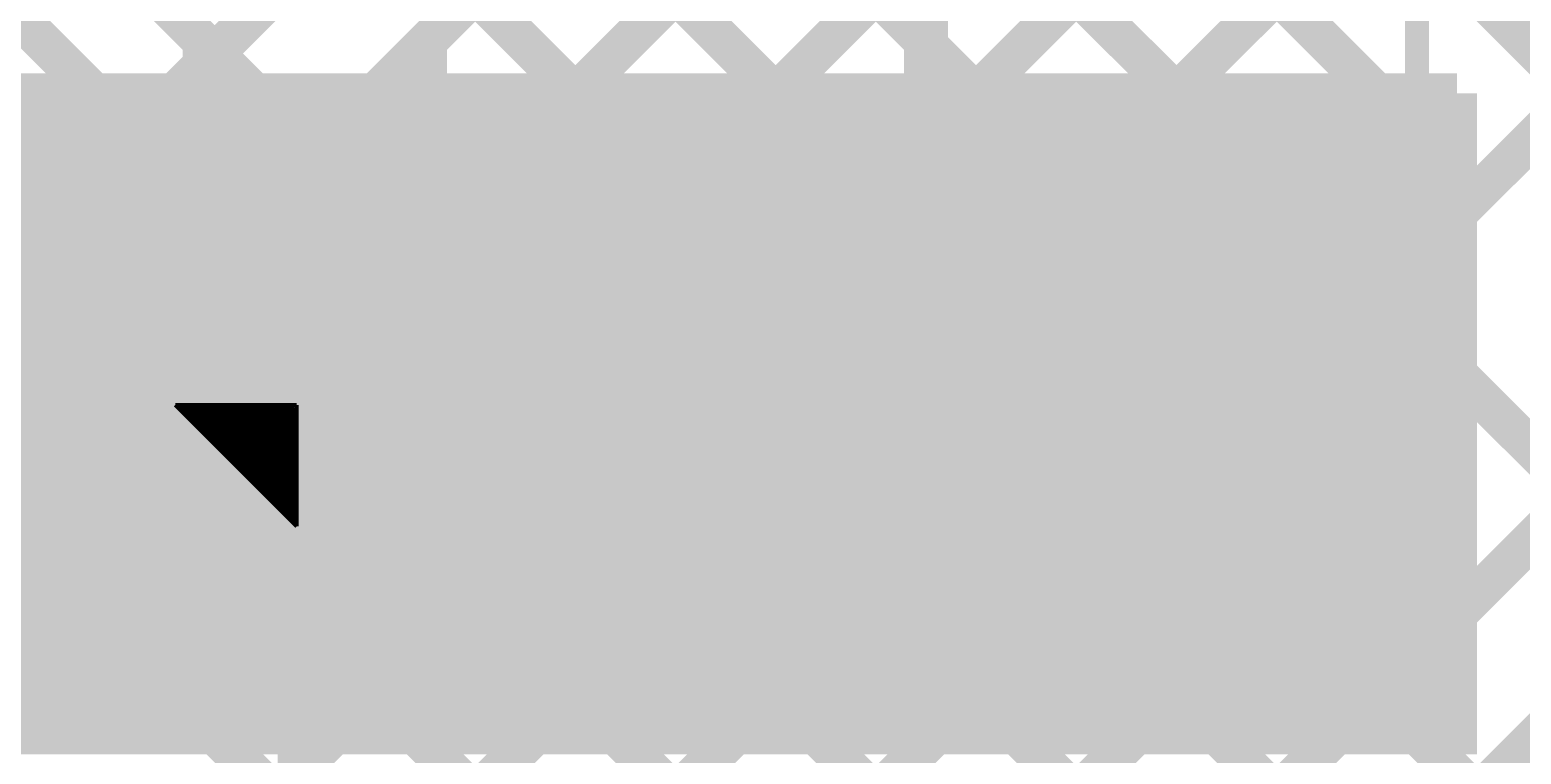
# Model space of a CAD drawing. Extents: x -5 to 112, y -62 to 71.
# Drawn here: x 7.97 to 17.42, y 25.02 to 29.61 of the extents above; entities that cross this region are included whole.
import ezdxf

# ---------------------------------------------------------------- set-up
doc = ezdxf.new("R2010")
doc.units = 0
doc.header["$MEASUREMENT"] = 0
doc.layers.get('0').update_dxf_attribs({"linetype": 'CONTINUOUS'})
for name, color, linetype in [('25-336-0_BOT', 7, 'CONTINUOUS'), ('25-336-0_DRD', 7, 'CONTINUOUS'), ('25-336-0_DRL', 2, 'CONTINUOUS'), ('25-336-0_IN1', 4, 'CONTINUOUS'), ('25-336-0_IN2', 3, 'CONTINUOUS'), ('25-336-0_SMB', 5, 'CONTINUOUS'), ('25-336-0_SMT', 10, 'CONTINUOUS'), ('25-336-0_SPT', 14, 'CONTINUOUS'), ('25-336-0_SST', 9, 'CONTINUOUS'), ('25-336-0_TOP', 12, 'CONTINUOUS'), ('THRUHOLE_TAP', 8, 'CONTINUOUS')]:
    doc.layers.add(name, color=color, linetype=linetype)

# ---------------------------------------------------------------- blocks, each defined once
blk = doc.blocks.new('ROUND_58')
at = {"const_width": 0.35052}
blk.add_lwpolyline([(-0.17526, 0, 1), (0.17526, 0, 1)], format="xyb", close=True, dxfattribs=at)
blk = doc.blocks.new('ROUND_79')
at = {"const_width": 0.10033}
blk.add_lwpolyline([(-0.050164, 0, 1), (0.050164, 0, 1)], format="xyb", close=True, dxfattribs=at)
blk = doc.blocks.new('RECTANGLE_13')
blk.add_solid([(0.9017, 0.508), (0.9017, -0.508), (-0.9017, 0.508), (-0.9017, -0.508)])
blk = doc.blocks.new('RECTANGLE_42')
blk.add_solid([(1.30048, 0.6477), (1.30048, -0.6477), (-1.30048, 0.6477), (-1.30048, -0.6477)])
blk = doc.blocks.new('RECTANGLE_69')
blk.add_solid([(0.42418, 0.65024), (0.42418, -0.65024), (-0.42418, 0.65024), (-0.42418, -0.65024)])
blk = doc.blocks.new('RECTANGLE_72')
blk.add_solid([(0.29972, 0.52451), (0.29972, -0.52451), (-0.29972, 0.52451), (-0.29972, -0.52451)])
blk = doc.blocks.new('RECTANGLE_40')
blk.add_solid([(0.34925, 0.57531), (0.34925, -0.57531), (-0.34925, 0.57531), (-0.34925, -0.57531)])
blk = doc.blocks.new('ROUND_73')
at = {"const_width": 0.10033}
blk.add_lwpolyline([(-0.050164, 0, 1), (0.050164, 0, 1)], format="xyb", close=True, dxfattribs=at)

msp = doc.modelspace()

# ---------------------------------------------------------------- linework, layer by layer
at = {"layer": '25-336-0_BOT', "const_width": 0.254}
for points in [[(17.018, 28.956), (5.842, 28.956), (5.842, 25.146)], [(7.8994, 28.956), (7.8994, 25.146)], [(8.128, 28.956), (8.128, 25.146)], [(8.3566, 28.956), (8.3566, 25.146)], [(8.5852, 28.956), (8.5852, 25.146)], [(8.8138, 28.956), (8.8138, 25.146)], [(9.0424, 28.956), (9.0424, 25.146)], [(9.271, 28.956), (9.271, 25.146)], [(9.4996, 28.956), (9.4996, 25.146)], [(9.7282, 28.956), (9.7282, 25.146)], [(9.9568, 28.956), (9.9568, 25.146)], [(10.1854, 28.956), (10.1854, 25.146)], [(10.414, 28.956), (10.414, 25.146)], [(10.6426, 28.956), (10.6426, 25.146)], [(10.8712, 28.956), (10.8712, 25.146)], [(11.0998, 28.956), (11.0998, 25.146)], [(11.3284, 28.956), (11.3284, 25.146)], [(11.557, 28.956), (11.557, 25.146)], [(11.7856, 28.956), (11.7856, 25.146)], [(12.0142, 28.956), (12.0142, 25.146)], [(12.2428, 28.956), (12.2428, 25.146)], [(12.4714, 28.956), (12.4714, 25.146)], [(12.7, 28.956), (12.7, 25.146)], [(12.9286, 28.956), (12.9286, 25.146)], [(13.1572, 28.956), (13.1572, 25.146)], [(13.3858, 28.956), (13.3858, 25.146)], [(13.6144, 28.956), (13.6144, 25.146)], [(13.843, 28.956), (13.843, 25.146)], [(14.0716, 28.956), (14.0716, 25.146)], [(14.3002, 28.956), (14.3002, 25.146)], [(14.5288, 28.956), (14.5288, 25.146)], [(14.7574, 28.956), (14.7574, 25.146)], [(14.986, 28.956), (14.986, 25.146)], [(15.2146, 28.956), (15.2146, 25.146)], [(15.4432, 28.956), (15.4432, 25.146)], [(15.6718, 28.956), (15.6718, 25.146)], [(15.9004, 28.956), (15.9004, 25.146)], [(16.129, 28.956), (16.129, 25.146)], [(16.3576, 28.956), (16.3576, 25.146)], [(16.5862, 28.956), (16.5862, 25.146)], [(16.8148, 28.956), (16.8148, 25.146)], [(17.018, 28.956), (17.018, 25.146)], [(17.018, 28.8036), (5.842, 28.8036)], [(17.018, 28.575), (5.842, 28.575)], [(17.018, 28.3464), (5.842, 28.3464)], [(17.018, 28.1178), (5.842, 28.1178)], [(17.018, 27.8892), (5.842, 27.8892)], [(17.018, 27.6606), (5.842, 27.6606)], [(17.018, 27.432), (5.842, 27.432)], [(17.018, 27.2034), (5.842, 27.2034)], [(17.018, 26.9748), (5.842, 26.9748)], [(17.018, 26.7462), (5.842, 26.7462)], [(17.018, 26.5176), (5.842, 26.5176)], [(17.018, 26.289), (5.842, 26.289)], [(17.018, 26.0604), (5.842, 26.0604)], [(17.018, 25.8318), (5.842, 25.8318)], [(17.018, 25.6032), (5.842, 25.6032)], [(17.018, 25.3746), (5.842, 25.3746)], [(17.018, 25.146), (5.842, 25.146)]]:
    msp.add_lwpolyline(points, dxfattribs=at)
at = {"layer": '25-336-0_DRD', "const_width": 0.254}
for points in [[(11.43, 31.75), (8.89, 29.21)], [(11.43, 29.21), (8.89, 31.75)], [(12.7, 31.75), (10.16, 29.21)], [(12.7, 29.21), (10.16, 31.75)], [(13.97, 31.75), (11.43, 29.21)], [(13.97, 29.21), (11.43, 31.75)], [(15.24, 31.75), (12.7, 29.21)], [(15.24, 29.21), (12.7, 31.75)], [(16.51, 31.75), (13.97, 29.21)], [(16.51, 29.21), (13.97, 31.75)], [(17.78, 31.75), (15.24, 29.21)], [(17.78, 29.21), (15.24, 31.75)], [(8.89, 28.702), (6.35, 31.242)], [(12.7, 29.21), (10.16, 26.67)], [(12.7, 26.67), (10.16, 29.21)], [(13.97, 29.21), (11.43, 26.67)], [(13.97, 26.67), (11.43, 29.21)], [(15.24, 29.21), (12.7, 26.67)], [(15.24, 26.67), (12.7, 29.21)], [(16.51, 29.21), (13.97, 26.67)], [(16.51, 26.67), (13.97, 29.21)], [(17.78, 29.21), (15.24, 26.67)], [(17.78, 26.67), (15.24, 29.21)], [(11.43, 26.67), (8.89, 24.13)], [(11.43, 24.13), (8.89, 26.67)], [(12.7, 26.67), (10.16, 24.13)], [(12.7, 24.13), (10.16, 26.67)], [(13.97, 26.67), (11.43, 24.13)], [(13.97, 24.13), (11.43, 26.67)], [(15.24, 26.67), (12.7, 24.13)], [(15.24, 24.13), (12.7, 26.67)], [(16.51, 26.67), (13.97, 24.13)], [(16.51, 24.13), (13.97, 26.67)], [(17.78, 26.67), (15.24, 24.13)], [(17.78, 24.13), (15.24, 26.67)], [(11.43, 25.4), (8.89, 22.86)], [(11.43, 22.86), (8.89, 25.4)], [(12.7, 25.4), (10.16, 22.86)], [(12.7, 22.86), (10.16, 25.4)], [(13.97, 25.4), (11.43, 22.86)], [(13.97, 22.86), (11.43, 25.4)], [(15.24, 25.4), (12.7, 22.86)], [(15.24, 22.86), (12.7, 25.4)], [(16.51, 25.4), (13.97, 22.86)], [(16.51, 22.86), (13.97, 25.4)], [(17.78, 25.4), (15.24, 22.86)], [(17.78, 22.86), (15.24, 25.4)]]:
    msp.add_lwpolyline(points, dxfattribs=at)
at = {"layer": '25-336-0_IN1', "const_width": 0.254}
for points in [[(17.018, 29.21), (5.842, 29.21)], [(17.018, 29.21), (17.018, 25.146), (5.842, 25.146)], [(7.8994, 29.21), (7.8994, 25.146)], [(8.128, 29.21), (8.128, 25.146)], [(8.3566, 29.21), (8.3566, 25.146)], [(8.5852, 29.21), (8.5852, 25.146)], [(8.8138, 29.21), (8.8138, 25.146)], [(9.0424, 29.21), (9.0424, 25.146)], [(9.271, 29.21), (9.271, 25.146)], [(9.4996, 29.21), (9.4996, 25.146)], [(9.7282, 29.21), (9.7282, 25.146)], [(9.9568, 29.21), (9.9568, 25.146)], [(10.1854, 29.21), (10.1854, 25.146)], [(10.414, 29.21), (10.414, 25.146)], [(10.6426, 29.21), (10.6426, 25.146)], [(10.8712, 29.21), (10.8712, 25.146)], [(11.0998, 29.21), (11.0998, 25.146)], [(11.3284, 29.21), (11.3284, 25.146)], [(11.557, 29.21), (11.557, 25.146)], [(11.7856, 29.21), (11.7856, 25.146)], [(12.0142, 29.21), (12.0142, 25.146)], [(12.2428, 29.21), (12.2428, 25.146)], [(12.4714, 29.21), (12.4714, 25.146)], [(12.7, 29.21), (12.7, 25.146)], [(12.9286, 29.21), (12.9286, 25.146)], [(13.1572, 29.21), (13.1572, 25.146)], [(13.3858, 29.21), (13.3858, 25.146)], [(13.6144, 29.21), (13.6144, 25.146)], [(13.843, 29.21), (13.843, 25.146)], [(14.0716, 29.21), (14.0716, 25.146)], [(14.3002, 29.21), (14.3002, 25.146)], [(14.5288, 29.21), (14.5288, 25.146)], [(14.7574, 29.21), (14.7574, 25.146)], [(14.986, 29.21), (14.986, 25.146)], [(15.2146, 29.21), (15.2146, 25.146)], [(15.4432, 29.21), (15.4432, 25.146)], [(15.6718, 29.21), (15.6718, 25.146)], [(15.9004, 29.21), (15.9004, 25.146)], [(16.129, 29.21), (16.129, 25.146)], [(16.3576, 29.21), (16.3576, 25.146)], [(16.5862, 29.21), (16.5862, 25.146)], [(16.8148, 29.21), (16.8148, 25.146)], [(17.018, 29.0322), (5.842, 29.0322)], [(17.018, 28.8036), (5.842, 28.8036)], [(17.018, 28.575), (5.842, 28.575)], [(17.018, 28.3464), (5.842, 28.3464)], [(17.018, 28.1178), (5.842, 28.1178)], [(17.018, 27.8892), (5.842, 27.8892)], [(17.018, 27.6606), (5.842, 27.6606)], [(17.018, 27.432), (5.842, 27.432)], [(17.018, 27.2034), (5.842, 27.2034)], [(17.018, 26.9748), (5.842, 26.9748)], [(17.018, 26.7462), (5.842, 26.7462)], [(17.018, 26.5176), (5.842, 26.5176)], [(17.018, 26.289), (5.842, 26.289)], [(17.018, 26.0604), (5.842, 26.0604)], [(17.018, 25.8318), (5.842, 25.8318)], [(17.018, 25.6032), (5.842, 25.6032)], [(17.018, 25.3746), (5.842, 25.3746)]]:
    msp.add_lwpolyline(points, dxfattribs=at)
at = {"layer": '25-336-0_IN2', "const_width": 0.254}
for points in [[(17.018, 28.956), (5.842, 28.956)], [(17.018, 28.956), (17.018, 25.146), (5.842, 25.146)], [(7.8994, 28.956), (7.8994, 25.146)], [(8.128, 28.956), (8.128, 25.146)], [(8.3566, 28.956), (8.3566, 25.146)], [(8.5852, 28.956), (8.5852, 25.146)], [(8.8138, 28.956), (8.8138, 25.146)], [(9.0424, 28.956), (9.0424, 25.146)], [(9.271, 28.956), (9.271, 25.146)], [(9.4996, 28.956), (9.4996, 25.146)], [(9.7282, 28.956), (9.7282, 25.146)], [(9.9568, 28.956), (9.9568, 25.146)], [(10.1854, 28.956), (10.1854, 25.146)], [(10.414, 28.956), (10.414, 25.146)], [(10.6426, 28.956), (10.6426, 25.146)], [(10.8712, 28.956), (10.8712, 25.146)], [(11.0998, 28.956), (11.0998, 25.146)], [(11.3284, 28.956), (11.3284, 25.146)], [(11.557, 28.956), (11.557, 25.146)], [(11.7856, 28.956), (11.7856, 25.146)], [(12.0142, 28.956), (12.0142, 25.146)], [(12.2428, 28.956), (12.2428, 25.146)], [(12.4714, 28.956), (12.4714, 25.146)], [(12.7, 28.956), (12.7, 25.146)], [(12.9286, 28.956), (12.9286, 25.146)], [(13.1572, 28.956), (13.1572, 25.146)], [(13.3858, 28.956), (13.3858, 25.146)], [(13.6144, 28.956), (13.6144, 25.146)], [(13.843, 28.956), (13.843, 25.146)], [(14.0716, 28.956), (14.0716, 25.146)], [(14.3002, 28.956), (14.3002, 25.146)], [(14.5288, 28.956), (14.5288, 25.146)], [(14.7574, 28.956), (14.7574, 25.146)], [(14.986, 28.956), (14.986, 25.146)], [(15.2146, 28.956), (15.2146, 25.146)], [(15.4432, 28.956), (15.4432, 25.146)], [(15.6718, 28.956), (15.6718, 25.146)], [(15.9004, 28.956), (15.9004, 25.146)], [(16.129, 28.956), (16.129, 25.146)], [(16.3576, 28.956), (16.3576, 25.146)], [(16.5862, 28.956), (16.5862, 25.146)], [(16.8148, 28.956), (16.8148, 25.146)], [(17.018, 28.8036), (5.842, 28.8036)], [(17.018, 28.575), (5.842, 28.575)], [(17.018, 28.3464), (5.842, 28.3464)], [(17.018, 28.1178), (5.842, 28.1178)], [(17.018, 27.8892), (5.842, 27.8892)], [(17.018, 27.6606), (5.842, 27.6606)], [(17.018, 27.432), (5.842, 27.432)], [(17.018, 27.2034), (5.842, 27.2034)], [(17.018, 26.9748), (5.842, 26.9748)], [(17.018, 26.7462), (5.842, 26.7462)], [(17.018, 26.5176), (5.842, 26.5176)], [(17.018, 26.289), (5.842, 26.289)], [(17.018, 26.0604), (5.842, 26.0604)], [(17.018, 25.8318), (5.842, 25.8318)], [(17.018, 25.6032), (5.842, 25.6032)], [(17.018, 25.3746), (5.842, 25.3746)]]:
    msp.add_lwpolyline(points, dxfattribs=at)
at = {"layer": '25-336-0_SMB', "const_width": 0.254}
for points in [[(16.764, 28.575), (6.223, 28.575)], [(16.764, 28.575), (16.764, 25.4), (6.223, 25.4)], [(7.9248, 28.575), (7.9248, 25.4)], [(8.1534, 28.575), (8.1534, 25.4)], [(8.382, 28.575), (8.382, 25.4)], [(8.6106, 28.575), (8.6106, 25.4)], [(8.8392, 28.575), (8.8392, 25.4)], [(9.0678, 28.575), (9.0678, 25.4)], [(9.2964, 28.575), (9.2964, 25.4)], [(9.525, 28.575), (9.525, 25.4)], [(9.7536, 28.575), (9.7536, 25.4)], [(9.9822, 28.575), (9.9822, 25.4)], [(10.2108, 28.575), (10.2108, 25.4)], [(10.4394, 28.575), (10.4394, 25.4)], [(10.668, 28.575), (10.668, 25.4)], [(10.8966, 28.575), (10.8966, 25.4)], [(11.1252, 28.575), (11.1252, 25.4)], [(11.3538, 28.575), (11.3538, 25.4)], [(11.5824, 28.575), (11.5824, 25.4)], [(11.811, 28.575), (11.811, 25.4)], [(12.0396, 28.575), (12.0396, 25.4)], [(12.2682, 28.575), (12.2682, 25.4)], [(12.4968, 28.575), (12.4968, 25.4)], [(12.7254, 28.575), (12.7254, 25.4)], [(12.954, 28.575), (12.954, 25.4)], [(13.1826, 28.575), (13.1826, 25.4)], [(13.4112, 28.575), (13.4112, 25.4)], [(13.6398, 28.575), (13.6398, 25.4)], [(13.8684, 28.575), (13.8684, 25.4)], [(14.097, 28.575), (14.097, 25.4)], [(14.3256, 28.575), (14.3256, 25.4)], [(14.5542, 28.575), (14.5542, 25.4)], [(14.7828, 28.575), (14.7828, 25.4)], [(15.0114, 28.575), (15.0114, 25.4)], [(15.24, 28.575), (15.24, 25.4)], [(15.4686, 28.575), (15.4686, 25.4)], [(15.6972, 28.575), (15.6972, 25.4)], [(15.9258, 28.575), (15.9258, 25.4)], [(16.1544, 28.575), (16.1544, 25.4)], [(16.383, 28.575), (16.383, 25.4)], [(16.6116, 28.575), (16.6116, 25.4)], [(16.764, 28.4734), (6.223, 28.4734)], [(16.764, 28.2448), (6.223, 28.2448)], [(16.764, 28.0162), (6.223, 28.0162)], [(16.764, 27.7876), (6.223, 27.7876)], [(16.764, 27.559), (6.223, 27.559)], [(16.764, 27.3304), (6.223, 27.3304)], [(16.764, 27.1018), (6.223, 27.1018)], [(16.764, 26.8732), (6.223, 26.8732)], [(16.764, 26.6446), (6.223, 26.6446)], [(16.764, 26.416), (6.223, 26.416)], [(16.764, 26.1874), (6.223, 26.1874)], [(16.764, 25.9588), (6.223, 25.9588)], [(16.764, 25.7302), (6.223, 25.7302)], [(16.764, 25.5016), (6.223, 25.5016)]]:
    msp.add_lwpolyline(points, dxfattribs=at)
at = {"layer": '25-336-0_SST'}
for points, const_width in [([(6.223, 33.147), (9.017, 33.147), (9.017, 27.813), (6.223, 27.813), (6.223, 33.147)], 0.1524), ([(13.589, 32.9057), (10.541, 32.9057), (10.541, 25.4127), (13.589, 25.4127), (13.589, 32.9057)], 0.1524), ([(16.764, 32.9057), (13.716, 32.9057), (13.716, 25.4127), (16.764, 25.4127), (16.764, 32.9057)], 0.1524), ([(9.75106, 28.76296), (9.75106, 28.40736), (9.9187, 28.28798), (10.08888, 28.28798), (10.25906, 28.40736), (10.25906, 28.76296), (9.24306, 28.76296)], 0.1524), ([(9.75106, 28.46578), (9.24306, 28.28798)], 0.1524), ([(9.24306, 27.80538), (10.25906, 27.44978), (10.25906, 27.92476)], 0.1524), ([(9.64438, 27.15514), (9.64438, 19.69516), (4.33578, 19.69516), (4.33578, 27.15514), (9.64438, 27.15514)], 0.20066), ([(8.89508, 27.23388), (9.6647, 26.46426)], 0.0254), ([(9.6647, 27.23388), (8.89508, 27.23388)], 0.0254), ([(8.9281, 27.23388), (8.9281, 27.20086)], 0.0254), ([(8.95096, 27.23388), (8.95096, 27.178)], 0.0254), ([(8.97382, 27.23388), (8.97382, 27.15514)], 0.0254), ([(8.99668, 27.23388), (8.99668, 27.13228)], 0.0254), ([(9.01954, 27.23388), (9.01954, 27.10942)], 0.0254), ([(9.0424, 27.23388), (9.0424, 27.08656)], 0.0254), ([(9.06526, 27.23388), (9.06526, 27.0637)], 0.0254), ([(9.08812, 27.23388), (9.08812, 27.04084)], 0.0254), ([(9.11098, 27.23388), (9.11098, 27.01798)], 0.0254), ([(9.13384, 27.23388), (9.13384, 26.99512)], 0.0254), ([(9.1567, 27.23388), (9.1567, 26.97226)], 0.0254), ([(9.17956, 27.23388), (9.17956, 26.9494)], 0.0254), ([(9.20242, 27.23388), (9.20242, 26.92654)], 0.0254), ([(9.22528, 27.23388), (9.22528, 26.90368)], 0.0254), ([(9.24814, 27.23388), (9.24814, 26.88082)], 0.0254), ([(9.271, 27.23388), (9.271, 26.85796)], 0.0254), ([(9.29386, 27.23388), (9.29386, 26.8351)], 0.0254), ([(9.31672, 27.23388), (9.31672, 26.81224)], 0.0254), ([(9.33958, 27.23388), (9.33958, 26.78938)], 0.0254), ([(9.36244, 27.23388), (9.36244, 26.76652)], 0.0254), ([(9.3853, 27.23388), (9.3853, 26.74366)], 0.0254), ([(9.40816, 27.23388), (9.40816, 26.7208)], 0.0254), ([(9.43102, 27.23388), (9.43102, 26.69794)], 0.0254), ([(9.45388, 27.23388), (9.45388, 26.67508)], 0.0254), ([(9.47674, 27.23388), (9.47674, 26.65222)], 0.0254), ([(9.4996, 27.23388), (9.4996, 26.62936)], 0.0254), ([(9.52246, 27.23388), (9.52246, 26.6065)], 0.0254), ([(9.54532, 27.23388), (9.54532, 26.58364)], 0.0254), ([(9.56818, 27.23388), (9.56818, 26.56078)], 0.0254), ([(9.59104, 27.23388), (9.59104, 26.53792)], 0.0254), ([(9.6139, 27.23388), (9.6139, 26.51506)], 0.0254), ([(9.63676, 27.23388), (9.63676, 26.4922)], 0.0254), ([(9.6647, 27.23388), (9.6647, 26.46426)], 0.0254), ([(9.6647, 27.20594), (8.92302, 27.20594)], 0.0254), ([(9.6647, 27.18308), (8.94588, 27.18308)], 0.0254), ([(9.6647, 27.16022), (8.96874, 27.16022)], 0.0254), ([(9.6647, 27.13736), (8.9916, 27.13736)], 0.0254), ([(9.6647, 27.1145), (9.01446, 27.1145)], 0.0254), ([(9.6647, 27.09164), (9.03732, 27.09164)], 0.0254), ([(9.6647, 27.06878), (9.06018, 27.06878)], 0.0254), ([(9.6647, 27.04592), (9.08304, 27.04592)], 0.0254), ([(9.6647, 27.02306), (9.1059, 27.02306)], 0.0254), ([(9.6647, 27.0002), (9.12876, 27.0002)], 0.0254), ([(9.6647, 26.97734), (9.15162, 26.97734)], 0.0254), ([(9.6647, 26.95448), (9.17448, 26.95448)], 0.0254), ([(9.6647, 26.93162), (9.19734, 26.93162)], 0.0254), ([(9.6647, 26.90876), (9.2202, 26.90876)], 0.0254), ([(9.6647, 26.8859), (9.24306, 26.8859)], 0.0254), ([(9.6647, 26.86304), (9.26592, 26.86304)], 0.0254), ([(9.6647, 26.84018), (9.28878, 26.84018)], 0.0254), ([(9.6647, 26.81732), (9.31164, 26.81732)], 0.0254), ([(9.6647, 26.79446), (9.3345, 26.79446)], 0.0254), ([(9.6647, 26.7716), (9.35736, 26.7716)], 0.0254), ([(9.6647, 26.74874), (9.38022, 26.74874)], 0.0254), ([(9.6647, 26.72588), (9.40308, 26.72588)], 0.0254), ([(9.6647, 26.70302), (9.42594, 26.70302)], 0.0254), ([(9.6647, 26.68016), (9.4488, 26.68016)], 0.0254), ([(9.6647, 26.6573), (9.47166, 26.6573)], 0.0254), ([(9.6647, 26.63444), (9.49452, 26.63444)], 0.0254), ([(9.6647, 26.61158), (9.51738, 26.61158)], 0.0254), ([(9.6647, 26.58872), (9.54024, 26.58872)], 0.0254), ([(9.6647, 26.56586), (9.5631, 26.56586)], 0.0254), ([(9.6647, 26.543), (9.58596, 26.543)], 0.0254), ([(9.6647, 26.52014), (9.60882, 26.52014)], 0.0254), ([(9.6647, 26.49728), (9.63168, 26.49728)], 0.0254)]:
    msp.add_lwpolyline(points, dxfattribs=dict(at, const_width=const_width))
at = {"layer": '25-336-0_TOP', "const_width": 0.254}
for points in [[(4.00558, 34.5694), (4.00558, 34.35858), (3.175, 33.528), (3.175, 31.369), (3.429, 31.115), (7.493, 31.115), (10.287, 28.321), (11.557, 28.321), (12.065, 27.813), (12.065, 26.71064)], [(16.891, 28.956), (16.891, 25.146), (5.842, 25.146)], [(10.414, 28.956), (10.414, 27.686)], [(16.891, 28.956), (10.414, 28.956)], [(10.6426, 28.956), (10.6426, 25.146)], [(10.8712, 28.956), (10.8712, 25.146)], [(11.0998, 28.956), (11.0998, 25.146)], [(11.3284, 28.956), (11.3284, 25.146)], [(11.557, 28.956), (11.557, 25.146)], [(11.7856, 28.956), (11.7856, 25.146)], [(12.0142, 28.956), (12.0142, 25.146)], [(12.2428, 28.956), (12.2428, 25.146)], [(12.4714, 28.956), (12.4714, 25.146)], [(12.7, 28.956), (12.7, 25.146)], [(12.9286, 28.956), (12.9286, 25.146)], [(13.1572, 28.956), (13.1572, 25.146)], [(13.3858, 28.956), (13.3858, 25.146)], [(13.6144, 28.956), (13.6144, 25.146)], [(13.843, 28.956), (13.843, 25.146)], [(14.0716, 28.956), (14.0716, 25.146)], [(14.3002, 28.956), (14.3002, 25.146)], [(14.5288, 28.956), (14.5288, 25.146)], [(14.7574, 28.956), (14.7574, 25.146)], [(14.986, 28.956), (14.986, 25.146)], [(15.2146, 28.956), (15.2146, 25.146)], [(15.4432, 28.956), (15.4432, 25.146)], [(15.6718, 28.956), (15.6718, 25.146)], [(15.9004, 28.956), (15.9004, 25.146)], [(16.129, 28.956), (16.129, 25.146)], [(16.3576, 28.956), (16.3576, 25.146)], [(16.5862, 28.956), (16.5862, 25.146)], [(16.8148, 28.956), (16.8148, 25.146)], [(16.891, 28.8036), (10.414, 28.8036)], [(16.891, 28.575), (10.414, 28.575)], [(16.891, 28.3464), (10.414, 28.3464)], [(16.891, 28.1178), (10.414, 28.1178)], [(16.891, 27.8892), (10.414, 27.8892)], [(10.414, 27.686), (5.842, 27.686)], [(16.891, 27.6606), (5.842, 27.6606)], [(7.8994, 27.686), (7.8994, 25.146)], [(8.128, 27.686), (8.128, 25.146)], [(8.3566, 27.686), (8.3566, 25.146)], [(8.5852, 27.686), (8.5852, 25.146)], [(8.8138, 27.686), (8.8138, 25.146)], [(9.0424, 27.686), (9.0424, 25.146)], [(9.271, 27.686), (9.271, 25.146)], [(9.4996, 27.686), (9.4996, 25.146)], [(9.7282, 27.686), (9.7282, 25.146)], [(9.9568, 27.686), (9.9568, 25.146)], [(10.1854, 27.686), (10.1854, 25.146)], [(10.414, 27.686), (10.414, 25.146)], [(16.891, 27.432), (5.842, 27.432)], [(16.891, 27.2034), (5.842, 27.2034)], [(16.891, 26.9748), (5.842, 26.9748)], [(16.891, 26.7462), (5.842, 26.7462)], [(15.24, 26.71064), (12.065, 26.71064)], [(16.891, 26.5176), (5.842, 26.5176)], [(16.891, 26.289), (5.842, 26.289)], [(16.891, 26.0604), (5.842, 26.0604)], [(16.891, 25.8318), (5.842, 25.8318)], [(16.891, 25.6032), (5.842, 25.6032)], [(16.891, 25.3746), (5.842, 25.3746)]]:
    msp.add_lwpolyline(points, dxfattribs=at)

# ---------------------------------------------------------------- block references
at = {"layer": '25-336-0_BOT'}
for p in [(11.43, 27.94), (12.7, 27.94), (13.97, 27.94), (15.24, 27.94), (16.51, 27.94), (10.16, 25.4), (11.43, 25.4), (12.7, 25.4), (13.97, 25.4), (15.24, 25.4), (16.51, 25.4)]:
    msp.add_blockref('ROUND_58', p, dxfattribs=at)
at = {"layer": '25-336-0_DRL'}
for p in [(11.43, 27.94), (12.7, 27.94), (13.97, 27.94), (15.24, 27.94), (16.51, 27.94), (10.16, 25.4), (11.43, 25.4), (12.7, 25.4), (13.97, 25.4), (15.24, 25.4), (16.51, 25.4)]:
    msp.add_blockref('ROUND_79', p, dxfattribs=at)
at = {"layer": '25-336-0_IN1'}
for p in [(11.43, 27.94), (12.7, 27.94), (13.97, 27.94), (15.24, 27.94), (16.51, 27.94), (10.16, 25.4), (11.43, 25.4), (12.7, 25.4), (13.97, 25.4), (15.24, 25.4), (16.51, 25.4)]:
    msp.add_blockref('ROUND_58', p, dxfattribs=at)
at = {"layer": '25-336-0_IN2'}
for p in [(11.43, 27.94), (12.7, 27.94), (13.97, 27.94), (15.24, 27.94), (16.51, 27.94), (10.16, 25.4), (11.43, 25.4), (12.7, 25.4), (13.97, 25.4), (15.24, 25.4), (16.51, 25.4)]:
    msp.add_blockref('ROUND_58', p, dxfattribs=at)
at = {"layer": '25-336-0_SMT'}
for name, p in [('RECTANGLE_13', (7.62, 28.8036)), ('RECTANGLE_42', (12.065, 26.71064)), ('RECTANGLE_42', (15.24, 26.71064)), ('RECTANGLE_69', (7.62, 26.22042)), ('RECTANGLE_69', (8.89, 26.22042))]:
    msp.add_blockref(name, p, dxfattribs=at)
at = {"layer": '25-336-0_SPT'}
for name, p in [('RECTANGLE_13', (7.62, 28.8036)), ('RECTANGLE_42', (12.065, 26.71064)), ('RECTANGLE_42', (15.24, 26.71064)), ('RECTANGLE_72', (8.89, 26.22042))]:
    msp.add_blockref(name, p, dxfattribs=at)
at = {"layer": '25-336-0_TOP'}
for name, p in [('RECTANGLE_13', (7.62, 28.8036)), ('ROUND_58', (11.43, 27.94)), ('ROUND_58', (12.7, 27.94)), ('ROUND_58', (13.97, 27.94)), ('ROUND_58', (15.24, 27.94)), ('ROUND_58', (16.51, 27.94)), ('RECTANGLE_42', (12.065, 26.71064)), ('RECTANGLE_42', (15.24, 26.71064)), ('RECTANGLE_40', (8.89, 26.22042)), ('ROUND_58', (10.16, 25.4)), ('ROUND_58', (11.43, 25.4)), ('ROUND_58', (12.7, 25.4)), ('ROUND_58', (13.97, 25.4)), ('ROUND_58', (15.24, 25.4)), ('ROUND_58', (16.51, 25.4))]:
    msp.add_blockref(name, p, dxfattribs=at)
at = {"layer": 'THRUHOLE_TAP'}
for p in [(11.43, 27.94), (12.7, 27.94), (13.97, 27.94), (15.24, 27.94), (16.51, 27.94), (10.16, 25.4), (11.43, 25.4), (12.7, 25.4), (13.97, 25.4), (15.24, 25.4), (16.51, 25.4)]:
    msp.add_blockref('ROUND_73', p, dxfattribs=at)

doc.saveas('drawing.dxf')
